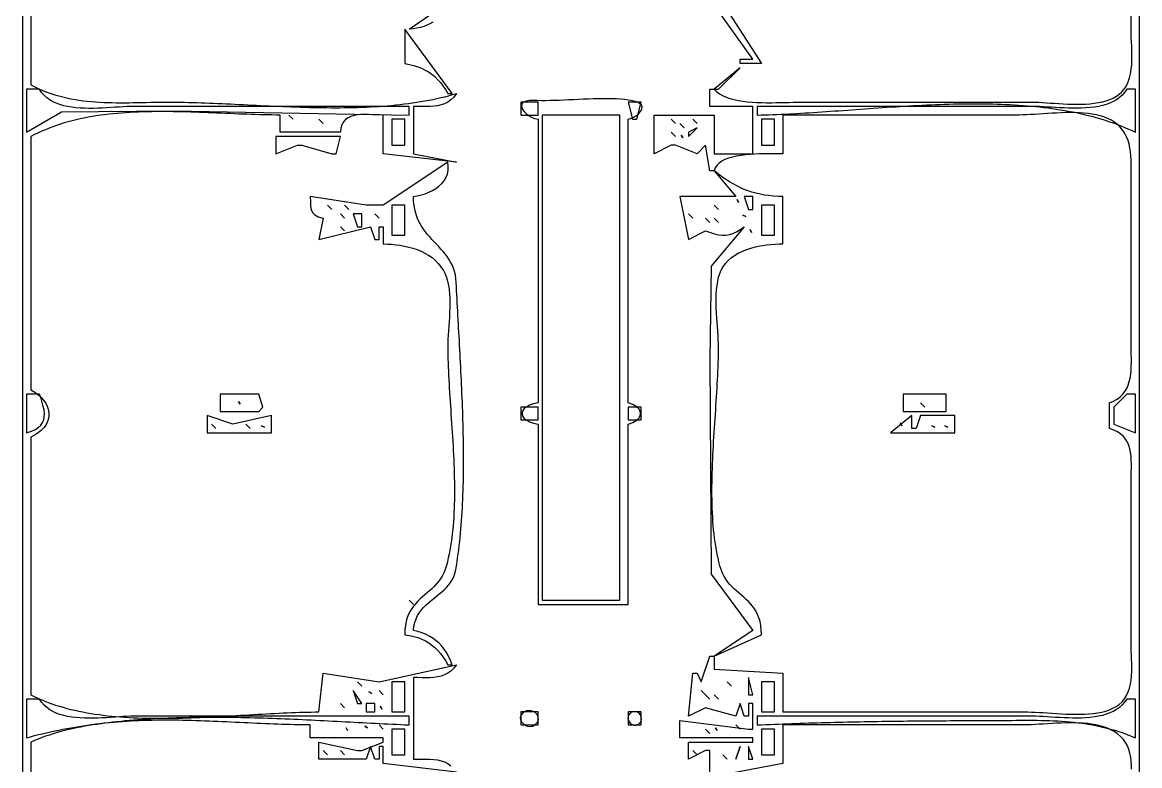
# Model space of a CAD drawing. Extents: x 0 to 792, y 0 to 1224.
# Drawn here: x 273 to 533, y 887.5 to 1060.6 of the extents above; entities that cross this region are included whole.
import ezdxf

# ---------------------------------------------------------------- set-up
doc = ezdxf.new("R2010")
doc.units = 0
doc.layers.add('C7', color=7, linetype='CONTINUOUS')

msp = doc.modelspace()

# ---------------------------------------------------------------- linework, layer by layer
at = {"layer": 'C7'}
for points in [[(273, 1115), (273, 603)], [(533, 592), (533, 1115)], [(275, 1105), (275, 1046), (275.9261, 1045.5383), (276.853, 1045.1114), (277.7809, 1044.718), (278.71, 1044.3568), (279.6405, 1044.0264), (280.5726, 1043.7255), (281.5064, 1043.4529), (282.4421, 1043.2073), (283.3799, 1042.9872), (284.32, 1042.7915), (285.2626, 1042.6188), (286.2079, 1042.4678), (287.156, 1042.3373), (288.1072, 1042.2258), (289.0615, 1042.1321), (290.0193, 1042.0549), (290.9806, 1041.9929), (291.9457, 1041.9448), (292.9148, 1041.9093), (293.888, 1041.885), (294.8655, 1041.8706), (295.8475, 1041.8649), (296.8342, 1041.8666), (297.8258, 1041.8743), (298.8225, 1041.8867), (299.8244, 1041.9026), (300.8317, 1041.9206), (301.8446, 1041.9394), (302.8634, 1041.9577), (303.8881, 1041.9742), (304.919, 1041.9877), (305.9562, 1041.9967), (307, 1042), (307.9269, 1041.9974), (308.8601, 1041.99), (309.7993, 1041.978), (310.7442, 1041.9616), (311.6947, 1041.9411), (312.6506, 1041.9167), (313.6117, 1041.8889), (314.5778, 1041.8577), (315.5486, 1041.8235), (316.524, 1041.7865), (317.5038, 1041.7471), (318.4877, 1041.7054), (319.4756, 1041.6617), (320.4673, 1041.6163), (321.4625, 1041.5695), (322.4611, 1041.5215), (323.4629, 1041.4727), (324.4676, 1041.4231), (325.475, 1041.3733), (326.485, 1041.3233), (327.4974, 1041.2734), (328.5119, 1041.224), (329.5283, 1041.1752), (330.5465, 1041.1275), (331.5662, 1041.0809), (332.5873, 1041.0358), (333.6094, 1040.9925), (334.6326, 1040.9512), (335.6564, 1040.9122), (336.6808, 1040.8757), (337.7055, 1040.842), (338.7303, 1040.8114), (339.7551, 1040.7842), (340.7795, 1040.7605), (341.8035, 1040.7408), (342.8268, 1040.7251), (343.8492, 1040.7139), (344.8705, 1040.7074), (345.8905, 1040.7057), (346.9091, 1040.7093), (347.9259, 1040.7184), (348.9408, 1040.7332), (349.9536, 1040.754), (350.9642, 1040.781), (351.9722, 1040.8146), (352.9775, 1040.855), (353.9799, 1040.9024), (354.9792, 1040.9572), (355.9752, 1041.0195), (356.9676, 1041.0898), (357.9564, 1041.1681), (358.9412, 1041.2548), (359.9219, 1041.3502), (360.8982, 1041.4545), (361.8701, 1041.568), (362.8372, 1041.6909), (363.7994, 1041.8236), (364.7564, 1041.9662), (365.7081, 1042.1191), (366.6543, 1042.2825), (367.5947, 1042.4567), (368.5292, 1042.6419), (369.4575, 1042.8384), (370.3795, 1043.0465), (371.295, 1043.2664), (372.2036, 1043.4985), (373.1054, 1043.7429), (374, 1044), (373.3894, 1043.1852), (372.7263, 1042.5287), (372.0142, 1042.0139), (371.2568, 1041.6239), (370.4577, 1041.3421), (369.6205, 1041.152), (368.7488, 1041.0367), (367.8463, 1040.9796), (366.9165, 1040.9641), (365.9631, 1040.9734), (364.9897, 1040.9909), (364, 1041), (364, 1030), (374, 1028), (357, 1030), (357, 1039), (356.164, 1039.0135), (355.299, 1039.0452), (354.417, 1039.0818), (353.5305, 1039.1097), (352.6518, 1039.1155), (351.7931, 1039.0858), (350.9668, 1039.007), (350.1853, 1038.8659), (349.4607, 1038.6488), (348.8055, 1038.3425), (348.2318, 1037.9333), (347.7522, 1037.4079), (347.3788, 1036.7529), (347.1239, 1035.9547), (347, 1035), (333, 1035), (333, 1039), (332.0496, 1039.003), (331.0933, 1039.0119), (330.1314, 1039.0261), (329.1641, 1039.0452), (328.1918, 1039.0687), (327.2146, 1039.0962), (326.2329, 1039.1273), (325.247, 1039.1615), (324.2571, 1039.1983), (323.2635, 1039.2373), (322.2665, 1039.278), (321.2663, 1039.3201), (320.2633, 1039.3629), (319.2576, 1039.4062), (318.2497, 1039.4494), (317.2397, 1039.492), (316.228, 1039.5337), (315.2148, 1039.5739), (314.2004, 1039.6123), (313.1851, 1039.6484), (312.1691, 1039.6817), (311.1528, 1039.7117), (310.1364, 1039.7381), (309.1202, 1039.7603), (308.1044, 1039.778), (307.0894, 1039.7906), (306.0753, 1039.7977), (305.0626, 1039.7989), (304.0515, 1039.7937), (303.0422, 1039.7817), (302.035, 1039.7624), (301.0303, 1039.7353), (300.0282, 1039.7), (299.0291, 1039.6561), (298.0332, 1039.6031), (297.0409, 1039.5405), (296.0523, 1039.4679), (295.0678, 1039.3849), (294.0876, 1039.291), (293.1121, 1039.1857), (292.1415, 1039.0686), (291.1761, 1038.9393), (290.2161, 1038.7972), (289.2618, 1038.642), (288.3136, 1038.4732), (287.3716, 1038.2903), (286.4362, 1038.0928), (285.5077, 1037.8804), (284.5863, 1037.6526), (283.6722, 1037.409), (282.7659, 1037.149), (281.8675, 1036.8722), (280.9773, 1036.5782), (280.0957, 1036.2665), (279.2228, 1035.9367), (278.359, 1035.5883), (277.5045, 1035.2209), (276.6597, 1034.834), (275.8247, 1034.4272), (275, 1034), (275, 975), (275.9002, 974.4597), (276.6945, 973.8739), (277.3815, 973.2489), (277.96, 972.5912), (278.4286, 971.9072), (278.7859, 971.2034), (279.0307, 970.4863), (279.1617, 969.7623), (279.1775, 969.0378), (279.0768, 968.3193), (278.8584, 967.6133), (278.5208, 966.9262), (278.0627, 966.2644), (277.483, 965.6345), (276.7801, 965.0428), (275.9529, 964.4958), (275, 964), (275, 904), (275.7813, 903.608), (276.5763, 903.2338), (277.3848, 902.8772), (278.2063, 902.5377), (279.0404, 902.215), (279.8869, 901.9086), (280.7453, 901.6183), (281.6152, 901.3438), (282.4964, 901.0845), (283.3884, 900.8402), (284.2908, 900.6106), (285.2034, 900.3951), (286.1257, 900.1936), (287.0573, 900.0056), (287.998, 899.8308), (288.9473, 899.6688), (289.9048, 899.5193), (290.8703, 899.3819), (291.8433, 899.2562), (292.8235, 899.1419), (293.8104, 899.0386), (294.8038, 898.946), (295.8033, 898.8636), (296.8084, 898.7912), (297.8189, 898.7284), (298.8344, 898.6749), (299.8545, 898.6302), (300.8788, 898.594), (301.907, 898.5659), (302.9387, 898.5456), (303.9735, 898.5328), (305.0111, 898.527), (306.0511, 898.528), (307.0931, 898.5353), (308.1368, 898.5485), (309.1818, 898.5675), (310.2277, 898.5916), (311.2743, 898.6207), (312.321, 898.6544), (313.3675, 898.6923), (314.4136, 898.7339), (315.4587, 898.7791), (316.5026, 898.8274), (317.5448, 898.8784), (318.5851, 898.9319), (319.623, 898.9873), (320.6581, 899.0445), (321.6902, 899.103), (322.7188, 899.1624), (323.7436, 899.2225), (324.7642, 899.2828), (325.7802, 899.3429), (326.7913, 899.4026), (327.7971, 899.4615), (328.7973, 899.5191), (329.7914, 899.5753), (330.7791, 899.6295), (331.7601, 899.6814), (332.734, 899.7307), (333.7003, 899.777), (334.6588, 899.82), (335.6091, 899.8592), (336.5508, 899.8944), (337.4835, 899.9252), (338.4069, 899.9511), (339.3206, 899.9719), (340.2243, 899.9873), (341.1175, 899.9967), (342, 900), (343, 909), (356, 907), (374, 911), (373.3894, 910.1853), (372.7263, 909.5288), (372.0142, 909.0139), (371.2568, 908.624), (370.4577, 908.3422), (369.6205, 908.152), (368.7488, 908.0368), (367.8463, 907.9797), (366.9165, 907.9641), (365.9631, 907.9734), (364.9897, 907.9909), (364, 908), (364, 889), (364.9897, 889.009), (365.9631, 889.0265), (366.9165, 889.0358), (367.8463, 889.0203), (368.7488, 888.9632), (369.6205, 888.8479), (370.4577, 888.6577), (371.2568, 888.376), (372.0142, 887.986), (372.7262, 887.4711)], [(528.2315, 901.7685), (528.9141, 902.397), (529.4855, 903.1001), (529.9551, 903.8695), (530.332, 904.6964), (530.6255, 905.5723), (530.8448, 906.4887), (530.9994, 907.4371), (531.0983, 908.4089), (531.1509, 909.3955), (531.1664, 910.3885), (531.1542, 911.3792), (531.1233, 912.3591), (531.0833, 913.3197), (531.0432, 914.2524), (531.0123, 915.1486), (531, 916), (531, 953), (531.0101, 953.9466), (531.0337, 954.8997), (531.0605, 955.8535), (531.0801, 956.802), (531.0822, 957.7395), (531.0567, 958.6602), (530.993, 959.558), (530.8811, 960.4273), (530.7105, 961.2621), (530.4711, 962.0567), (530.1524, 962.8052), (529.7441, 963.5016), (529.2361, 964.1403), (528.618, 964.7153), (527.8794, 965.2208), (527.0102, 965.651), (526, 966), (526, 972), (526.9465, 972.3778), (527.7694, 972.8356), (528.477, 973.3671), (529.0778, 973.9661), (529.5803, 974.6266), (529.9928, 975.3424), (530.3238, 976.1072), (530.5818, 976.915), (530.7752, 977.7595), (530.9123, 978.6347), (531.0018, 979.5344), (531.0519, 980.4523), (531.0712, 981.3825), (531.068, 982.3186), (531.0509, 983.2546), (531.0282, 984.1842), (531.0084, 985.1014), (531, 986), (531, 1023), (531.0074, 1023.9073), (531.0245, 1024.8297), (531.0433, 1025.7628), (531.0558, 1026.7019), (531.054, 1027.6426), (531.03, 1028.5803), (530.9759, 1029.5105), (530.8835, 1030.4287), (530.7451, 1031.3304), (530.5526, 1032.2111), (530.298, 1033.0662), (529.9734, 1033.8912), (529.5708, 1034.6815), (529.0823, 1035.4328), (528.4999, 1036.1404), (527.8157, 1036.7998), (527.0216, 1037.4066), (526.2983, 1037.8473), (525.5208, 1038.2277), (524.6937, 1038.5518), (523.8219, 1038.8231), (522.91, 1039.0455), (521.9626, 1039.2228), (520.9846, 1039.3588), (519.9805, 1039.4572), (518.9552, 1039.5218), (517.9133, 1039.5565), (516.8595, 1039.565), (515.7985, 1039.551), (514.7351, 1039.5184), (513.6739, 1039.471), (512.6196, 1039.4125), (511.577, 1039.3467), (510.5507, 1039.2774), (509.5455, 1039.2084), (508.5661, 1039.1434), (507.6171, 1039.0863), (506.7033, 1039.0409), (505.8293, 1039.0108), (505, 1039), (450, 1039), (450, 1030), (449.2754, 1029.9932), (448.4569, 1029.9923), (447.5587, 1029.9922), (446.5951, 1029.9879), (445.5804, 1029.9744), (444.5289, 1029.9466), (443.4547, 1029.8994), (442.3723, 1029.828), (441.2959, 1029.7272), (440.2396, 1029.5921), (439.218, 1029.4176), (438.2451, 1029.1986), (437.3352, 1028.9302), (436.5027, 1028.6073), (435.7619, 1028.2249), (435.1269, 1027.778), (434.612, 1027.2616), (434.2316, 1026.6706), (434, 1026), (433, 1026), (432, 1032), (430, 1030), (425, 1032), (424, 1032), (420, 1030), (420, 1039), (434, 1039), (434, 1030), (443, 1030), (443, 1041), (433, 1041), (433, 1045), (434, 1045), (434.5595, 1044.452), (435.2146, 1043.9701), (435.9564, 1043.5503), (436.7759, 1043.1884), (437.6642, 1042.8805), (438.6126, 1042.6226), (439.6121, 1042.4105), (440.6538, 1042.2403), (441.7289, 1042.1079), (442.8284, 1042.0093), (443.9436, 1041.9405), (445.0655, 1041.8973), (446.1852, 1041.8759), (447.2939, 1041.872), (448.3827, 1041.8818), (449.4427, 1041.9011), (450.465, 1041.926), (451.4407, 1041.9523), (452.3611, 1041.9761), (453.2171, 1041.9934), (454, 1042), (508, 1042), (508.7436, 1041.9889), (509.5448, 1041.9586), (510.3973, 1041.9133), (511.295, 1041.8572), (512.232, 1041.7946), (513.202, 1041.7296), (514.1991, 1041.6666), (515.2172, 1041.6097), (516.2501, 1041.5632), (517.2918, 1041.5314), (518.3362, 1041.5184), (519.3772, 1041.5285), (520.4087, 1041.5659), (521.4247, 1041.6349), (522.4191, 1041.7397), (523.3858, 1041.8846), (524.3186, 1042.0737), (525.2116, 1042.3113), (526.0587, 1042.6017), (526.8537, 1042.9491), (527.5906, 1043.3576), (528.2633, 1043.8316), (528.8658, 1044.3753), (529.3919, 1044.993), (529.9137, 1045.8097), (530.3303, 1046.6926), (530.6523, 1047.6323), (530.8904, 1048.6192), (531.0551, 1049.6438), (531.1573, 1050.6968), (531.2075, 1051.7685), (531.2164, 1052.8496), (531.1947, 1053.9304), (531.153, 1055.0016), (531.1021, 1056.0536), (531.0524, 1057.077), (531.0148, 1058.0623), (531, 1059), (531, 1094)], [(435.3179, 1066.1042), (445, 1051), (440, 1051), (440, 1052), (443, 1052), (433.6034, 1065.1042)], [(368.4859, 1060.627), (367.8315, 1060.2584), (367.1359, 1059.9325), (366.398, 1059.651), (365.6166, 1059.4154), (364.7906, 1059.2274), (363.9187, 1059.0883), (363, 1059), (370.9722, 1064.5293)], [(362, 1059), (362, 1051), (363.0653, 1050.7824), (364.0687, 1050.525), (365.0135, 1050.2241), (365.9032, 1049.876), (366.7412, 1049.4769), (367.5311, 1049.023), (368.2762, 1048.5107), (368.98, 1047.9362), (369.6459, 1047.2958), (370.2774, 1046.5857), (370.878, 1045.8022), (371.451, 1044.9415), (372, 1044), (373, 1044), (362, 1059)], [(434, 1045), (435, 1045), (440, 1050), (434, 1045)], [(274, 1045), (274, 1035), (282.0941, 1039.7214), (308, 1040), (363, 1039), (363, 1041), (299, 1041), (298.19, 1040.9889), (297.3357, 1040.9587), (296.4423, 1040.9136), (295.5148, 1040.858), (294.558, 1040.7964), (293.577, 1040.733), (292.5769, 1040.6722), (291.5625, 1040.6184), (290.539, 1040.5759), (289.5114, 1040.5492), (288.4846, 1040.5425), (287.4636, 1040.5603), (286.4535, 1040.6069), (285.4592, 1040.6866), (284.4858, 1040.8038), (283.5382, 1040.963), (282.6215, 1041.1683), (281.7407, 1041.4243), (280.9008, 1041.7353), (280.1068, 1042.1056), (279.3636, 1042.5396), (278.6763, 1043.0417), (278.05, 1043.6162), (277.4895, 1044.2675), (277, 1045), (274, 1045)], [(415.6628, 1042.1381), (414.9092, 1042.3203), (414.09, 1042.4686), (413.2108, 1042.5857), (412.2777, 1042.674), (411.2963, 1042.7363), (410.2726, 1042.7752), (409.2125, 1042.7933), (408.1217, 1042.7932), (407.0061, 1042.7775), (405.8715, 1042.749), (404.7239, 1042.7101), (403.569, 1042.6636), (402.4127, 1042.612), (401.2609, 1042.558), (400.1193, 1042.5042), (398.9939, 1042.4533), (397.8905, 1042.4078), (396.815, 1042.3704), (395.7731, 1042.3437), (394.7707, 1042.3303), (393.8138, 1042.3329), (392.908, 1042.3541), (392.0594, 1042.3966), (391.0044, 1042.3989), (390.205, 1042.2638), (389.6428, 1042.0134), (389.2992, 1041.6696), (389.1558, 1041.2544), (389.1942, 1040.7898), (389.3958, 1040.2977), (389.7422, 1039.8002), (390.2149, 1039.3192), (390.7955, 1038.8767), (391.4655, 1038.4946), (392.2065, 1038.1951), (393, 1038)], [(530, 1045), (529.4976, 1044.2789), (528.9262, 1043.6372), (528.2906, 1043.0705), (527.5958, 1042.5746), (526.8467, 1042.1453), (526.0482, 1041.7783), (525.2051, 1041.4693), (524.3223, 1041.2142), (523.4049, 1041.0087), (522.4576, 1040.8484), (521.4853, 1040.7293), (520.4931, 1040.6471), (519.4857, 1040.5974), (518.468, 1040.5761), (517.4451, 1040.5789), (516.4217, 1040.6016), (515.4027, 1040.64), (514.3931, 1040.6897), (513.3978, 1040.7465), (512.4217, 1040.8063), (511.4696, 1040.8647), (510.5465, 1040.9175), (509.6572, 1040.9605), (508.8068, 1040.9894), (508, 1041), (444, 1041), (444, 1039), (444.8933, 1039.0173), (445.7938, 1039.0394), (446.7012, 1039.066), (447.6153, 1039.097), (448.536, 1039.132), (449.4631, 1039.1709), (450.3964, 1039.2134), (451.3356, 1039.2595), (452.2807, 1039.3088), (453.2314, 1039.3612), (454.1876, 1039.4165), (455.149, 1039.4745), (456.1156, 1039.5349), (457.087, 1039.5975), (458.0631, 1039.6622), (459.0437, 1039.7288), (460.0287, 1039.797), (461.0179, 1039.8666), (462.011, 1039.9374), (463.0079, 1040.0093), (464.0084, 1040.082), (465.0124, 1040.1553), (466.0195, 1040.229), (467.0298, 1040.303), (468.0429, 1040.3769), (469.0586, 1040.4506), (470.0769, 1040.524), (471.0975, 1040.5967), (472.1202, 1040.6686), (473.1449, 1040.7394), (474.1713, 1040.8091), (475.1993, 1040.8773), (476.2287, 1040.9438), (477.2593, 1041.0086), (478.2909, 1041.0713), (479.3233, 1041.1317), (480.3564, 1041.1897), (481.39, 1041.245), (482.4239, 1041.2975), (483.4578, 1041.3469), (484.4917, 1041.393), (485.5253, 1041.4356), (486.5585, 1041.4746), (487.591, 1041.5096), (488.6227, 1041.5406), (489.6534, 1041.5673), (490.6828, 1041.5894), (491.711, 1041.6069), (492.7375, 1041.6194), (493.7623, 1041.6269), (494.7852, 1041.629), (495.806, 1041.6256), (496.8244, 1041.6164), (497.8404, 1041.6014), (498.8537, 1041.5801), (499.8642, 1041.5526), (500.8716, 1041.5185), (501.8758, 1041.4776), (502.8766, 1041.4298), (503.8738, 1041.3748), (504.8672, 1041.3124), (505.8567, 1041.2425), (506.8421, 1041.1648), (507.8231, 1041.0791), (508.7995, 1040.9852), (509.7713, 1040.883), (510.7382, 1040.7721), (511.7001, 1040.6524), (512.6567, 1040.5237), (513.6078, 1040.3859), (514.5534, 1040.2386), (515.4931, 1040.0816), (516.4269, 1039.9149), (517.3544, 1039.7381), (518.2757, 1039.5511), (519.1903, 1039.3536), (520.0983, 1039.1456), (520.9993, 1038.9266), (521.8933, 1038.6966), (522.7799, 1038.4554), (523.6591, 1038.2026), (524.5307, 1037.9382), (525.3944, 1037.662), (526.2501, 1037.3737), (527.0976, 1037.073), (527.9367, 1036.7599), (528.7672, 1036.4341), (529.589, 1036.0954), (530.4018, 1035.7437), (531.2055, 1035.3786), (532, 1035), (532, 1045), (530, 1045)], [(389, 1042), (389, 1039), (393, 1039), (393, 1042), (389, 1042)], [(393, 1038), (393, 972), (391.9367, 971.7658), (391.0506, 971.4564), (390.3417, 971.0854), (389.8101, 970.6666), (389.4556, 970.2136), (389.2784, 969.7401), (389.2784, 969.2598), (389.4556, 968.7863), (389.8101, 968.3333), (390.3417, 967.9145), (391.0506, 967.5435), (391.9367, 967.2341), (393, 967), (393, 925), (414, 925), (414, 967), (415.0377, 967.4159), (415.8448, 967.8878), (416.4214, 968.4019), (416.7673, 968.9439), (416.8826, 969.5), (416.7673, 970.056), (416.4214, 970.598), (415.8449, 971.1121), (415.0377, 971.584), (414, 972), (414, 1038), (414.5554, 1038.17), (415.1746, 1038.4609), (415.8012, 1038.8477), (416.379, 1039.3053), (416.8515, 1039.8088), (417.1624, 1040.3331), (417.2553, 1040.8532), (417.0739, 1041.3441), (416.5619, 1041.7808), (415.6628, 1042.1382)], [(414, 1042), (415, 1038), (416, 1038), (417, 1042), (414, 1042)], [(335, 1039), (336, 1038), (335, 1039)], [(342, 1038), (343, 1037), (342, 1038)], [(359, 1038), (359, 1032), (362, 1032), (362, 1038), (359, 1038)], [(394, 1039), (394, 926), (412, 926), (412, 1039), (394, 1039)], [(424, 1038), (425, 1037), (424, 1038)], [(429, 1038), (430, 1037), (429, 1038)], [(445, 1038), (445, 1032), (448, 1032), (448, 1038), (445, 1038)], [(424, 1035), (425, 1034), (424, 1035)], [(426, 1037), (427, 1036), (426, 1037)], [(430, 1036), (428, 1035), (428, 1034), (430, 1036)], [(332, 1034), (332, 1030), (337, 1032), (338, 1032), (345, 1030), (346, 1030), (347, 1034), (332, 1034)], [(426.3333, 1034.3334), (426.6667, 1033.6666), (426.3333, 1034.3334)], [(372, 1028), (357, 1018), (356, 1018), (353, 1018), (340, 1020), (340.0261, 1018.8148), (340.0886, 1017.8141), (340.2461, 1016.9814), (340.5573, 1016.3001), (341.0809, 1015.7538), (341.8756, 1015.3259), (343, 1015), (342, 1010), (354, 1013), (355, 1010), (356, 1010), (356, 1013), (357, 1013), (357, 1009), (357.9564, 1008.964), (358.933, 1008.898), (359.9231, 1008.7985), (360.9199, 1008.6618), (361.9168, 1008.4844), (362.9071, 1008.2626), (363.884, 1007.9928), (364.8409, 1007.6716), (365.7711, 1007.2952), (366.6679, 1006.86), (367.5246, 1006.3626), (368.3345, 1005.7992), (369.0909, 1005.1664), (369.7871, 1004.4604), (370.4164, 1003.6777), (370.9722, 1002.8148), (371.3649, 1002.0288), (371.6869, 1001.1809), (371.9441, 1000.2781), (372.1424, 999.3276), (372.2875, 998.3364), (372.3853, 997.3118), (372.4417, 996.2609), (372.4625, 995.1907), (372.4536, 994.1084), (372.4207, 993.0212), (372.3699, 991.9361), (372.3068, 990.8603), (372.2374, 989.801), (372.1675, 988.7652), (372.103, 987.76), (372.0496, 986.7927), (372.0133, 985.8703), (372, 985), (372.0042, 984.0911), (372.0164, 983.1703), (372.0362, 982.2379), (372.063, 981.2945), (372.0963, 980.3407), (372.1356, 979.3768), (372.1803, 978.4035), (372.23, 977.4213), (372.2841, 976.4306), (372.3422, 975.4321), (372.4036, 974.4262), (372.4678, 973.4134), (372.5345, 972.3943), (372.6029, 971.3694), (372.6727, 970.3391), (372.7432, 969.3041), (372.8141, 968.2648), (372.8847, 967.2218), (372.9545, 966.1755), (373.023, 965.1265), (373.0898, 964.0754), (373.1542, 963.0225), (373.2158, 961.9685), (373.274, 960.9139), (373.3283, 959.8591), (373.3783, 958.8048), (373.4233, 957.7514), (373.463, 956.6994), (373.4966, 955.6493), (373.5238, 954.6018), (373.544, 953.5572), (373.5567, 952.5162), (373.5614, 951.4792), (373.5575, 950.4467), (373.5446, 949.4193), (373.5221, 948.3975), (373.4895, 947.3818), (373.4463, 946.3727), (373.3919, 945.3707), (373.3259, 944.3765), (373.2477, 943.3904), (373.1568, 942.413), (373.0527, 941.4448), (372.9349, 940.4863), (372.8028, 939.5381), (372.6559, 938.6007), (372.4938, 937.6746), (372.3159, 936.7603), (372.1216, 935.8583), (371.9105, 934.9691), (371.6821, 934.0934)], [(373.9807, 999.9961), (373.9046, 1000.919), (373.7633, 1001.7849), (373.5619, 1002.5985), (373.3055, 1003.3648), (372.9993, 1004.0884), (372.6484, 1004.7741), (372.2579, 1005.4268), (371.8329, 1006.0513), (371.3787, 1006.6523), (370.9002, 1007.2347), (370.4027, 1007.8033), (369.8913, 1008.3627), (369.371, 1008.918), (368.8471, 1009.4738), (368.3247, 1010.0349), (367.8088, 1010.6062), (367.3047, 1011.1925), (366.8174, 1011.7984), (366.3521, 1012.429), (365.9139, 1013.0888), (365.508, 1013.7829), (365.1394, 1014.5158), (364.8133, 1015.2925), (364.5349, 1016.1177), (364.3092, 1016.9963), (364.1414, 1017.933), (364.0366, 1018.9326), (364, 1020), (364.909, 1020.1679), (365.821, 1020.3936), (366.7222, 1020.6781), (367.599, 1021.0226), (368.4376, 1021.428), (369.2242, 1021.8954), (369.9451, 1022.4261), (370.5867, 1023.021), (371.1352, 1023.6812), (371.5767, 1024.4078), (371.8977, 1025.2019), (372.0844, 1026.0645), (372.1231, 1026.9969), (372, 1028)], [(434, 1026), (439, 1020), (427, 1020), (426, 1020), (428, 1010), (432, 1012), (433.1, 1011.6164), (434.1015, 1011.3192), (435.0247, 1011.1164), (435.8899, 1011.0157), (436.7174, 1011.0251), (437.5275, 1011.1525), (438.3405, 1011.4058), (439.1767, 1011.7929), (440.0564, 1012.3216), (441, 1013), (433.3179, 1003.787), (433, 982), (433.3179, 932.1042), (443, 919), (434, 913), (445, 918), (444.9571, 919.1156), (444.8406, 920.1337), (444.6563, 921.062), (444.4099, 921.9087), (444.1071, 922.6818), (443.7538, 923.3893), (443.3557, 924.0392), (442.9186, 924.6395), (442.4481, 925.1983), (441.9502, 925.7235), (441.4305, 926.2232), (440.8949, 926.7054), (440.349, 927.178), (439.7987, 927.6492), (439.2496, 928.1269), (438.7076, 928.6192), (438.1785, 929.1341), (437.668, 929.6795), (437.1818, 930.2635), (436.7257, 930.8941), (436.3055, 931.5794), (435.927, 932.3273), (435.5958, 933.1459), (435.3179, 934.0432), (435.0938, 934.9259), (434.8868, 935.8213), (434.6962, 936.729), (434.5217, 937.6484), (434.3626, 938.579), (434.2185, 939.5204), (434.0889, 940.472), (433.9733, 941.4334), (433.8711, 942.404), (433.7819, 943.3834), (433.7051, 944.3711), (433.6402, 945.3665), (433.5868, 946.3692), (433.5442, 947.3788), (433.5121, 948.3946), (433.4899, 949.4162), (433.477, 950.4431), (433.4731, 951.4749), (433.4775, 952.511), (433.4898, 953.5509), (433.5094, 954.5942), (433.5359, 955.6403), (433.5688, 956.6888), (433.6074, 957.7391), (433.6514, 958.7908), (433.7002, 959.8434), (433.7533, 960.8964), (433.8103, 961.9492), (433.8705, 963.0014), (433.9335, 964.0526), (433.9988, 965.1021), (434.0658, 966.1496), (434.1341, 967.1945), (434.2032, 968.2364), (434.2725, 969.2746), (434.3415, 970.3088), (434.4098, 971.3385), (434.4768, 972.3631), (434.542, 973.3822), (434.6049, 974.3952), (434.665, 975.4018), (434.7218, 976.4013), (434.7747, 977.3933), (434.8234, 978.3773), (434.8672, 979.3528), (434.9056, 980.3194), (434.9382, 981.2764), (434.9645, 982.2235), (434.9838, 983.1601), (434.9958, 984.0858), (435, 985), (434.9863, 985.8276), (434.9489, 986.7167), (434.8934, 987.6592), (434.8252, 988.6475), (434.7498, 989.6736), (434.6728, 990.7297), (434.5996, 991.8078), (434.5358, 992.9002), (434.4869, 993.9991), (434.4584, 995.0964), (434.4557, 996.1844), (434.4845, 997.2553), (434.5502, 998.3011), (434.6582, 999.3141), (434.8142, 1000.2862), (435.0237, 1001.2098), (435.292, 1002.0769), (435.6249, 1002.8797), (436.0277, 1003.6104)], [(436.0277, 1003.6103), (436.599, 1004.4046), (437.2462, 1005.1191), (437.9617, 1005.7579), (438.7378, 1006.3249), (439.5668, 1006.8243), (440.4412, 1007.2599), (441.3533, 1007.6359), (442.2955, 1007.9563), (443.2602, 1008.2251), (444.2396, 1008.4463), (445.2262, 1008.624), (446.2124, 1008.7621), (447.1905, 1008.8648), (448.1529, 1008.9359), (449.0919, 1008.9797), (450, 1009), (450, 1020), (448.8491, 1020.0412), (447.7457, 1020.1166), (446.6855, 1020.2273), (445.6642, 1020.3741), (444.6776, 1020.558), (443.7215, 1020.78), (442.7916, 1021.0408), (441.8837, 1021.3416), (440.9935, 1021.6833), (440.1167, 1022.0667), (439.2492, 1022.4929), (438.3866, 1022.9627), (437.5248, 1023.4772), (436.6595, 1024.0372), (435.7864, 1024.6437), (434.9013, 1025.2976), (434, 1026)], [(439.3333, 1019.3333), (439.6667, 1018.6667), (439.3333, 1019.3333)], [(441, 1020), (442, 1017), (443, 1017), (443, 1020), (441, 1020)], [(344, 1018), (345, 1017), (344, 1018)], [(348, 1018), (349, 1017), (348, 1018)], [(359, 1018), (359, 1011), (362, 1011), (362, 1018), (359, 1018)], [(434, 1018), (435, 1017), (434, 1018)], [(445, 1018), (445, 1011), (448, 1011), (448, 1018), (445, 1018)], [(347, 1016), (348, 1015), (347, 1016)], [(350, 1016), (351, 1013), (352, 1013), (352, 1016), (350, 1016)], [(355, 1016), (356, 1015), (355, 1016)], [(428, 1016), (429, 1015), (428, 1016)], [(432, 1015), (433, 1014), (432, 1015)], [(434, 1015), (435, 1014), (434, 1015)], [(440.6667, 1015.6667), (441.3333, 1015.3333), (440.6667, 1015.6667)], [(347, 1013), (348, 1012), (347, 1013)], [(442.3333, 1012.3333), (442.6667, 1011.6667), (442.3333, 1012.3333)], [(373.8518, 933.1041), (374.0055, 934.0252), (374.1513, 934.9531), (374.2894, 935.8873), (374.4199, 936.8277), (374.543, 937.7741), (374.6589, 938.7264), (374.7676, 939.6843), (374.8694, 940.6476), (374.9643, 941.6161), (375.0526, 942.5896), (375.1344, 943.568), (375.2098, 944.551), (375.279, 945.5385), (375.3422, 946.5302), (375.3994, 947.526), (375.4509, 948.5256), (375.4967, 949.5288), (375.5372, 950.5355), (375.5723, 951.5455), (375.6022, 952.5585), (375.6272, 953.5744), (375.6473, 954.593), (375.6627, 955.614), (375.6735, 956.6373), (375.68, 957.6627), (375.6822, 958.6899), (375.6803, 959.7189), (375.6745, 960.7493), (375.6649, 961.781), (375.6516, 962.8138), (375.6348, 963.8475), (375.6147, 964.8819), (375.5914, 965.9168), (375.5651, 966.952), (375.5359, 967.9874), (375.504, 969.0226), (375.4694, 970.0575), (375.4324, 971.092), (375.3932, 972.1258), (375.3518, 973.1587), (375.3084, 974.1905), (375.2633, 975.221), (375.2164, 976.2501), (375.168, 977.2776), (375.1182, 978.3031), (375.0672, 979.3266), (375.0151, 980.3479), (374.9621, 981.3667), (374.9084, 982.3828), (374.854, 983.3961), (374.7991, 984.4064), (374.7439, 985.4134), (374.6886, 986.417), (374.6332, 987.417), (374.578, 988.4131), (374.523, 989.4052), (374.4685, 990.3931), (374.4146, 991.3765), (374.3614, 992.3553), (374.3091, 993.3294), (374.2579, 994.2984), (374.2078, 995.2622), (374.1591, 996.2206), (374.1119, 997.1734), (374.0663, 998.1203), (374.0225, 999.0613), (373.9807, 999.9962)], [(274, 974), (274, 965), (275.1113, 965.3717), (276.0249, 965.7999), (276.7544, 966.2837), (277.314, 966.8223), (277.7175, 967.4149), (277.9789, 968.0606), (278.1121, 968.7587), (278.131, 969.5082), (278.0497, 970.3085), (277.882, 971.1586), (277.6418, 972.0578), (277.3432, 973.0052), (277, 974), (274, 974)], [(319, 974), (319, 970), (328, 970), (329, 971), (328, 974), (319, 974)], [(478, 974), (478, 970), (488, 970), (488, 974), (478, 974)], [(530, 974), (527, 971), (527, 967), (532, 965), (532, 974), (530, 974)], [(323.3333, 972.3333), (323.6667, 971.6667), (323.3333, 972.3333)], [(389, 971), (389, 968), (393, 968), (393, 971), (389, 971)], [(414, 971), (414, 968), (417, 968), (417, 971), (414, 971)], [(482, 972), (483, 971), (482, 972)], [(316, 969), (316, 965), (331, 965), (331, 969), (322, 967), (316, 969)], [(475, 965), (490, 965), (490, 969), (482, 969), (481, 966), (480, 966), (480, 969), (475, 965)], [(477.3333, 967.3333), (477.6667, 966.6667), (477.3333, 967.3333)], [(317, 967), (318, 966), (317, 967)], [(325, 967), (326, 966), (325, 967)], [(328.6667, 966.6667), (329.3333, 966.3333), (328.6667, 966.6667)], [(484.6667, 966.6667), (485.3333, 966.3333), (484.6667, 966.6667)], [(487.6667, 966.6667), (488.3333, 966.3333), (487.6667, 966.6667)], [(371.682, 934.0933), (371.3978, 933.1975), (371.0614, 932.3815), (370.6787, 931.6369), (370.2553, 930.9556), (369.7968, 930.3294), (369.309, 929.7501), (368.7976, 929.2095), (368.2682, 928.6993), (367.7265, 928.2115), (367.1782, 927.7378), (366.6291, 927.27), (366.0848, 926.8), (365.551, 926.3195), (365.0334, 925.8203), (364.5376, 925.2943), (364.0695, 924.7332), (363.6346, 924.1289), (363.2387, 923.4732), (362.8874, 922.7578), (362.5864, 921.9746), (362.3415, 921.1155), (362.1584, 920.1721), (362.0426, 919.1363), (362, 918), (363.0845, 917.8246), (364.1009, 917.5969), (365.0534, 917.3144), (365.9463, 916.9751), (366.7839, 916.5768), (367.5702, 916.1171), (368.3097, 915.5941), (369.0066, 915.0053), (369.6651, 914.3488), (370.2894, 913.6221), (370.8838, 912.8233), (371.4526, 911.9499), (372, 911), (373, 911), (372.6113, 912.0214), (372.1818, 912.9633), (371.7088, 913.8288), (371.1895, 914.6212), (370.6215, 915.3438), (370.0019, 915.9998), (369.3282, 916.5924), (368.5976, 917.125), (367.8076, 917.6007), (366.9555, 918.0228), (366.0387, 918.3945), (365.0543, 918.7191), (364, 919), (364.1234, 919.9767), (364.3328, 920.8706), (364.6201, 921.6893), (364.9768, 922.4406), (365.3948, 923.1319), (365.8657, 923.7709), (366.3814, 924.3652), (366.9334, 924.9225), (367.5136, 925.4503), (368.1136, 925.9564), (368.7252, 926.4483), (369.3402, 926.9336), (369.9501, 927.42), (370.5469, 927.9151), (371.1221, 928.4266), (371.6676, 928.962), (372.175, 929.5289), (372.6361, 930.1351), (373.0426, 930.7881), (373.3862, 931.4955), (373.6587, 932.265), (373.8518, 933.1042)], [(363, 926), (364, 925), (363, 926)], [(433, 885), (433, 891), (432, 891), (428, 889), (428, 893), (443, 893), (443, 894), (426, 894), (426, 898), (442, 896), (443, 896), (443, 902), (442, 902), (442, 899), (441, 899), (440, 902), (439, 899), (432, 901), (428, 899), (429, 909), (430, 909), (431, 907), (433, 913), (434, 913), (434, 910), (450, 909), (450, 900), (507, 900), (507.8145, 899.9881), (508.6841, 899.9556), (509.6027, 899.9068), (510.5642, 899.8462), (511.5625, 899.7781), (512.5913, 899.7071), (513.6447, 899.6374), (514.7165, 899.5736), (515.8007, 899.52), (516.891, 899.4811), (517.9813, 899.4613), (519.0657, 899.465), (520.1378, 899.4967), (521.1917, 899.5607), (522.2212, 899.6615), (523.2202, 899.8036), (524.1826, 899.9912), (525.1023, 900.2289), (525.9731, 900.5211), (526.789, 900.8721), (527.5438, 901.2865), (528.2315, 901.7686)], [(442, 908), (442, 904), (443, 904), (442, 908)], [(350, 905), (351, 902), (352, 902), (350, 905)], [(351, 907), (352, 906), (351, 907)], [(356, 905), (357, 904), (356, 905)], [(359, 907), (359, 900), (362, 900), (362, 907), (359, 907)], [(431, 905), (433, 903), (431, 905)], [(437, 907), (438, 906), (437, 907)], [(445, 907), (445, 900), (448, 900), (448, 907), (445, 907)], [(274, 903), (274, 894), (274.9223, 894.2487), (275.8481, 894.4895), (276.7773, 894.7225), (277.7097, 894.9476), (278.6453, 895.1651), (279.584, 895.3751), (280.5258, 895.5776), (281.4706, 895.7727), (282.4184, 895.9607), (283.3691, 896.1415), (284.3225, 896.3153), (285.2787, 896.4821), (286.2376, 896.6422), (287.1991, 896.7956), (288.1632, 896.9424), (289.1298, 897.0827), (290.0987, 897.2166), (291.0701, 897.3442), (292.0437, 897.4657), (293.0196, 897.5812), (293.9976, 897.6906), (294.9777, 897.7943), (295.9599, 897.8922), (296.944, 897.9845), (297.9301, 898.0713), (298.918, 898.1526), (299.9076, 898.2287), (300.899, 898.2995), (301.892, 898.3653), (302.8866, 898.426), (303.8827, 898.4819), (304.8802, 898.5331), (305.8792, 898.5795), (306.8795, 898.6214), (307.881, 898.6589), (308.8837, 898.692), (309.8875, 898.7209), (310.8924, 898.7456), (311.8983, 898.7664), (312.9052, 898.7832), (313.9129, 898.7962), (314.9214, 898.8055), (315.9306, 898.8112), (316.9405, 898.8135), (317.951, 898.8123), (318.9621, 898.8079), (319.9736, 898.8003), (320.9856, 898.7897), (321.9979, 898.7761), (323.0104, 898.7597), (324.0232, 898.7405), (325.0362, 898.7187), (326.0492, 898.6944), (327.0623, 898.6677), (328.0753, 898.6386), (329.0882, 898.6074), (330.1009, 898.574), (331.1134, 898.5387), (332.1256, 898.5015), (333.1375, 898.4625), (334.1489, 898.4219), (335.1598, 898.3797), (336.1701, 898.336), (337.1798, 898.291), (338.1888, 898.2448), (339.1971, 898.1974), (340.2046, 898.1491), (341.2111, 898.0997), (342.2167, 898.0496), (343.2213, 897.9988), (344.2248, 897.9474), (345.2272, 897.8955), (346.2284, 897.8432), (347.2282, 897.7907), (348.2268, 897.738), (349.2239, 897.6852), (350.2196, 897.6325), (351.2137, 897.5799), (352.2063, 897.5276), (353.1971, 897.4756), (354.1863, 897.4241), (355.1736, 897.3732), (356.1591, 897.323), (357.1426, 897.2736), (358.1242, 897.2251), (359.1037, 897.1777), (360.0811, 897.1313), (361.0563, 897.0861), (362.0293, 897.0423), (363, 897), (363, 899), (299, 899), (298.1899, 898.9889), (297.3357, 898.9586), (296.4423, 898.9136), (295.5147, 898.858), (294.5579, 898.7963), (293.5769, 898.7329), (292.5768, 898.6722), (291.5625, 898.6183), (290.539, 898.5759), (289.5113, 898.5491), (288.4845, 898.5425), (287.4636, 898.5602), (286.4535, 898.6068), (285.4592, 898.6865), (284.4858, 898.8037), (283.5383, 898.9629), (282.6216, 899.1682), (281.7408, 899.4242), (280.9009, 899.7352), (280.1068, 900.1055), (279.3637, 900.5396), (278.6764, 901.0416), (278.05, 901.6162), (277.4895, 902.2675), (277, 903), (274, 903)], [(353.6667, 904.6667), (354.3333, 904.3333), (353.6667, 904.6667)], [(434, 904), (435, 903), (434, 904)], [(530, 903), (529.4976, 902.2789), (528.9261, 901.6372), (528.2906, 901.0705), (527.5958, 900.5746), (526.8467, 900.1453), (526.0481, 899.7783), (525.205, 899.4694), (524.3223, 899.2142), (523.4048, 899.0087), (522.4575, 898.8485), (521.4853, 898.7294), (520.493, 898.6471), (519.4856, 898.5975), (518.468, 898.5762), (517.445, 898.579), (516.4216, 898.6017), (515.4027, 898.64), (514.3931, 898.6897), (513.3978, 898.7465), (512.4217, 898.8063), (511.4696, 898.8647), (510.5465, 898.9175), (509.6572, 898.9605), (508.8068, 898.9894), (508, 899), (444, 899), (444, 897), (444.9996, 897.0423), (445.9992, 897.0836), (446.9987, 897.1238), (447.9981, 897.1629), (448.9974, 897.201), (449.9966, 897.238), (450.9958, 897.274), (451.9949, 897.3089), (452.9939, 897.3429), (453.9929, 897.3758), (454.9918, 897.4078), (455.9908, 897.4387), (456.9896, 897.4687), (457.9885, 897.4978), (458.9874, 897.5258), (459.9862, 897.553), (460.985, 897.5792), (461.9839, 897.6045), (462.9827, 897.6289), (463.9816, 897.6524), (464.9805, 897.6751), (465.9795, 897.6968), (466.9784, 897.7177), (467.9775, 897.7378), (468.9765, 897.757), (469.9757, 897.7754), (470.9749, 897.793), (471.9742, 897.8097), (472.9735, 897.8257), (473.973, 897.8409), (474.9725, 897.8553), (475.9721, 897.869), (476.9719, 897.8819), (477.9718, 897.8941), (478.9717, 897.9055), (479.9719, 897.9163), (480.9721, 897.9263), (481.9725, 897.9356), (482.973, 897.9443), (483.9737, 897.9523), (484.9746, 897.9596), (485.9756, 897.9662), (486.9768, 897.9723), (487.9782, 897.9777), (488.9797, 897.9825), (489.9815, 897.9867), (490.9835, 897.9903), (491.9857, 897.9933), (492.9881, 897.9957), (493.9907, 897.9976), (494.9935, 897.9989), (495.9966, 897.9997), (497, 898), (498.0434, 898.002), (499.0796, 898.0075), (500.1086, 898.0157), (501.1309, 898.0256), (502.1467, 898.0364), (503.1564, 898.0472), (504.1601, 898.0571), (505.1582, 898.0652), (506.151, 898.0706), (507.1387, 898.0725), (508.1217, 898.07), (509.1002, 898.0622), (510.0746, 898.0482), (511.0451, 898.0272), (512.012, 897.9983), (512.9756, 897.9605), (513.9362, 897.913), (514.8941, 897.855), (515.8495, 897.7855), (516.8028, 897.7037), (517.7542, 897.6087), (518.7041, 897.4996), (519.6527, 897.3755), (520.6003, 897.2356), (521.5472, 897.0789), (522.4937, 896.9046), (523.4401, 896.7119), (524.3867, 896.4998), (525.3337, 896.2674), (526.2815, 896.0139), (527.2303, 895.7384), (528.1804, 895.44), (529.1321, 895.1178), (530.0858, 894.771), (531.0416, 894.3987), (532, 894), (532, 903), (530, 903)], [(347, 902), (348, 901), (347, 902)], [(353, 902), (353, 900), (355, 900), (355, 902), (353, 902)], [(356.3333, 901.3333), (356.6667, 900.6667), (356.3333, 901.3333)], [(389.6427, 899.9329), (389.0946, 899.3595), (388.8769, 898.75), (388.9389, 898.1471), (389.2302, 897.5936), (389.7002, 897.1323), (390.2984, 896.8062), (390.9743, 896.658), (391.6774, 896.7307), (392.3572, 897.0671), (392.9052, 897.6403), (393.1229, 898.2498), (393.0609, 898.8527), (392.7696, 899.4063), (392.2996, 899.8675), (391.7013, 900.1936), (391.0254, 900.3418), (390.3223, 900.2691), (389.6427, 899.9329)], [(389, 900), (389, 897), (393, 897), (393, 900), (389, 900)], [(414.6026, 899.8434), (414.0654, 899.2691), (413.8974, 898.6017), (414.0358, 897.9351), (414.4177, 897.3633), (414.9805, 896.9802), (415.6613, 896.88), (416.3974, 897.1566)], [(414, 900), (414, 897), (417, 897), (417, 900), (414, 900)], [(416.3973, 897.1566), (416.9344, 897.7307), (417.1024, 898.3982), (416.9641, 899.0648), (416.5822, 899.6366), (416.0194, 900.0197), (415.3386, 900.1199), (414.6026, 899.8434)], [(374, 886), (357, 888), (357, 892), (356, 892), (356, 889), (355, 889), (354, 892), (353, 889), (342, 889), (342, 893), (351, 891), (352, 891), (357, 893), (357, 894), (340, 894), (340, 897), (339.0762, 897.0027), (338.1458, 897.0108), (337.2088, 897.0238), (336.2655, 897.0415), (335.3162, 897.0634), (334.3612, 897.0894), (333.4006, 897.1189), (332.4348, 897.1518), (331.4639, 897.1877), (330.4882, 897.2262), (329.508, 897.267), (328.5235, 897.3098), (327.5349, 897.3542), (326.5425, 897.4), (325.5466, 897.4467), (324.5474, 897.4941), (323.5452, 897.5419), (322.5401, 897.5896), (321.5325, 897.6369), (320.5225, 897.6836), (319.5105, 897.7293), (318.4967, 897.7736), (317.4813, 897.8163), (316.4646, 897.857), (315.4468, 897.8953), (314.4282, 897.9309), (313.4089, 897.9636), (312.3894, 897.9929), (311.3697, 898.0186), (310.3503, 898.0403), (309.3312, 898.0576), (308.3128, 898.0703), (307.2952, 898.078), (306.2789, 898.0804), (305.2639, 898.0771), (304.2505, 898.0678), (303.2391, 898.0522), (302.2298, 898.03), (301.2228, 898.0008), (300.2185, 897.9642), (299.2171, 897.92), (298.2188, 897.8679), (297.2239, 897.8074), (296.2326, 897.7383), (295.2451, 897.6602), (294.2618, 897.5728), (293.2828, 897.4758), (292.3085, 897.3688), (291.339, 897.2515), (290.3746, 897.1235), (289.4155, 896.9846), (288.462, 896.8344), (287.5144, 896.6726), (286.5729, 896.4988), (285.6377, 896.3127), (284.7091, 896.114), (283.7874, 895.9023), (282.8727, 895.6774), (281.9653, 895.4388), (281.0656, 895.1863), (280.1736, 894.9194), (279.2897, 894.638), (278.4141, 894.3416), (277.5471, 894.03), (276.6889, 893.7027), (275.8398, 893.3595), (275, 893), (275, 833)], [(356, 897), (357, 896), (356, 897)], [(531.1386, 886.6549), (531.109, 887.611), (531.0384, 888.5549), (530.917, 889.4806), (530.735, 890.382), (530.4827, 891.253), (530.1504, 892.0876), (529.7282, 892.8798), (529.2065, 893.6235), (528.5755, 894.3126), (527.8255, 894.9413), (527.0908, 895.4288), (526.3085, 895.853), (525.4827, 896.2179), (524.6172, 896.5272), (523.7161, 896.7848), (522.7835, 896.9946), (521.8234, 897.1604), (520.8398, 897.2862), (519.8367, 897.3758), (518.8181, 897.4332), (517.7881, 897.462), (516.7506, 897.4663), (515.7098, 897.4499), (514.6696, 897.4167), (513.6341, 897.3706), (512.6072, 897.3153), (511.5931, 897.2549), (510.5956, 897.1931), (509.6189, 897.1339), (508.667, 897.0811), (507.7438, 897.0386), (506.8535, 897.0103), (506, 897), (450, 897), (450, 888), (434, 885)], [(439, 897), (440, 896), (439, 897)], [(348.3333, 896.3333), (348.6667, 895.6667), (348.3333, 896.3333)], [(352.6667, 896.6667), (353.3333, 896.3333), (352.6667, 896.6667)], [(359, 896), (359, 890), (362, 890), (362, 896), (359, 896)], [(432, 896), (433, 895), (432, 896)], [(434.3333, 896.3333), (434.6667, 895.6667), (434.3333, 896.3333)], [(445, 896), (445, 890), (448, 890), (448, 896), (445, 896)], [(440, 892), (439, 889), (440, 892)], [(442, 892), (442, 889), (443, 889), (442, 892)], [(343, 891), (344, 890), (343, 891)], [(347, 891), (348, 890), (347, 891)], [(429, 891), (430, 890), (429, 891)], [(436, 890), (437, 889), (436, 890)]]:
    msp.add_lwpolyline(points, dxfattribs=at)

doc.saveas('drawing.dxf')
